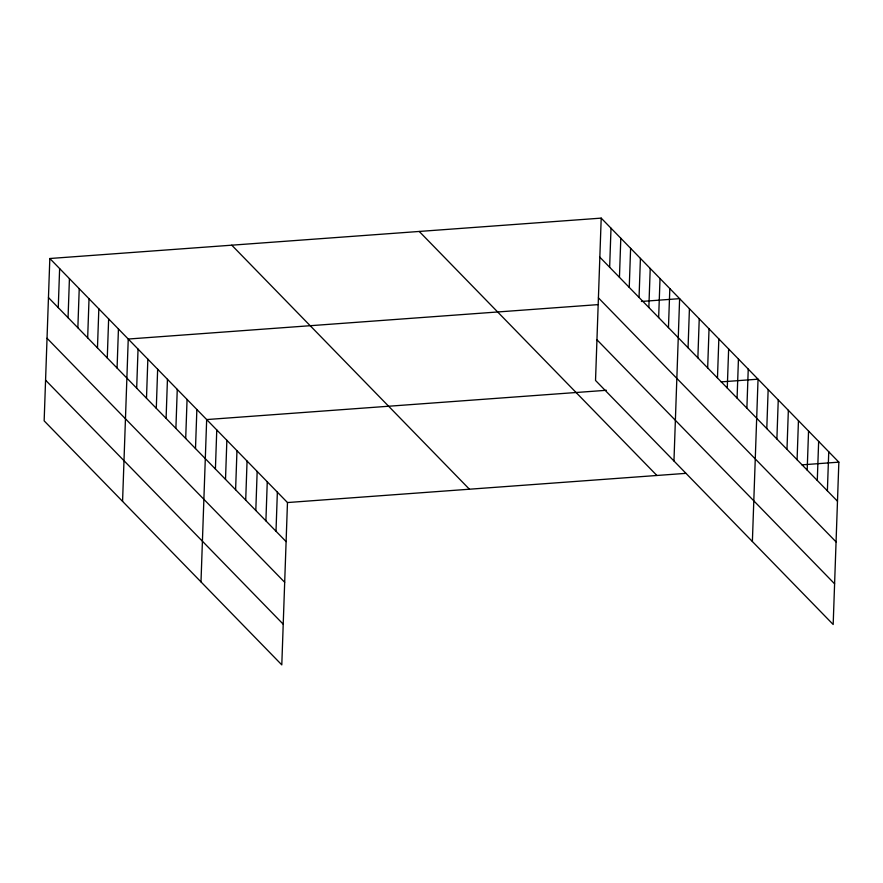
<?xml version="1.0" encoding="UTF-8"?>
<svg xmlns="http://www.w3.org/2000/svg" width="883" height="883" viewBox="0 0 883 883"><rect width="100%" height="100%" fill="white"/><g stroke="black" fill="none" stroke-linecap="round" stroke-linejoin="round"><path stroke-width="1.32" d="M49.823 258.509L44.15 420.849L281.798 664.877L287.472 502.548L49.823 258.509L601.202 218.123L838.85 462.151L833.177 624.491L595.528 380.452L601.202 218.123M58.256 307.648L59.625 268.575M68.057 317.714L69.426 278.642M77.859 327.781L79.227 288.708M87.671 337.847L89.028 298.774M97.472 347.913L98.83 308.84M107.273 357.979L108.642 318.906M117.075 368.045L118.443 328.973M122.571 501.378L128.245 339.039L597.879 304.635M136.677 388.178L138.046 349.105M146.49 398.244L147.847 359.171M156.291 408.31L157.649 369.237M166.092 418.376L167.45 379.304M175.894 428.443L177.262 389.37M185.695 438.509L187.064 399.436M195.496 448.575L196.865 409.502M200.993 581.908L206.666 419.568L606.422 390.286M215.408 469.016L216.765 429.944M225.507 479.381L226.865 440.319M235.606 489.756L236.964 450.683M245.706 500.12L247.063 461.058M255.805 510.495L257.163 471.434M265.904 520.871L267.262 481.798M276.004 531.235L277.361 492.173M609.645 267.251L611.003 228.189M619.447 277.317L620.804 238.255M629.248 287.383L630.605 248.322M639.049 297.45L640.418 258.388M648.85 307.516L650.219 268.454M658.652 317.582L660.02 278.52M668.464 327.648L669.822 288.586M673.961 460.981L679.623 298.653L641.389 301.456M688.067 347.781L689.424 308.719M697.868 357.847L699.237 318.785M707.669 367.913L709.038 328.851M717.471 377.979L718.839 338.917M727.272 388.045L728.641 348.984M737.084 398.112L738.442 359.05M746.886 408.178L748.243 369.116M752.382 541.511L758.044 379.182L721.135 381.886M766.786 428.619L768.155 389.558M776.885 438.994L778.254 399.922M786.985 449.359L788.353 410.297M797.084 459.734L798.453 420.661M807.183 470.109L808.552 431.036M817.283 480.473L818.651 441.412M827.382 490.849L828.751 451.776M287.472 502.548L685.903 473.354M801.93 464.855L838.85 462.151M599.833 257.185L837.481 501.213M598.42 297.869L836.069 541.897M596.952 339.778L834.601 583.806M419.248 231.456L656.897 475.484M231.776 245.187L469.425 489.215M48.455 297.582L286.103 541.61M47.031 338.255L284.679 582.283M45.574 380.176L283.222 624.204"/></g></svg>
